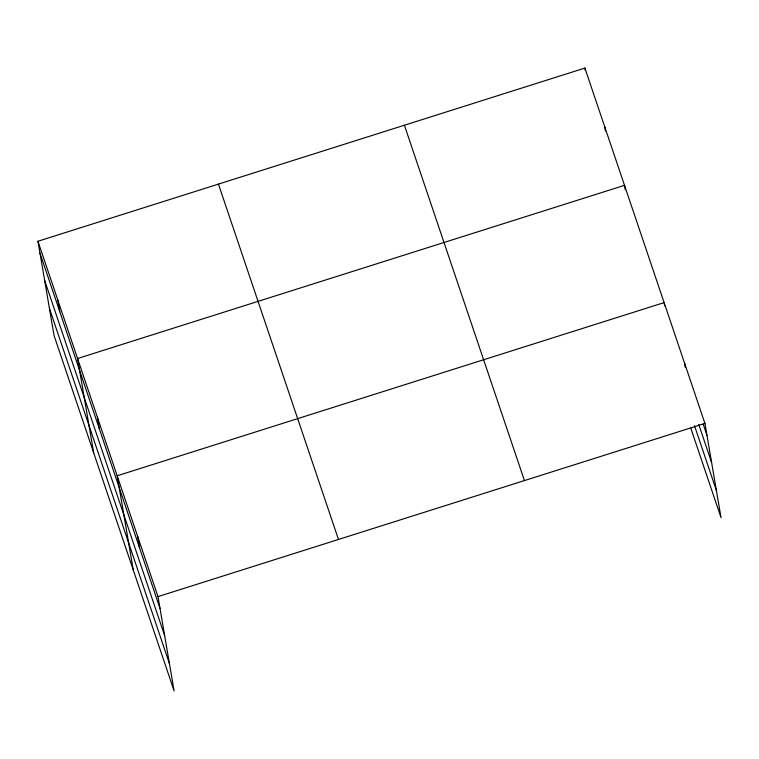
<?xml version="1.0" encoding="UTF-8"?>
<svg xmlns="http://www.w3.org/2000/svg" width="759" height="759" viewBox="0 0 759 759"><rect width="100%" height="100%" fill="white"/><g stroke="black" fill="none" stroke-linecap="round" stroke-linejoin="round"><path stroke-width="1.14" d="M37.95 241.258L157.986 596.612L174.105 690.927L54.069 335.573L37.95 241.258L584.895 68.073L704.931 423.427L721.05 517.742L690.823 428.247M157.986 596.612L704.931 423.427M703.176 424.101L706.952 435.286M698.754 424.461L711.61 462.497M694.485 425.647L716.401 490.532M404.405 125.226L524.441 480.58M218.44 184.105L338.476 539.459M39.98 253.117L160.016 608.471M44.629 280.327L164.665 635.681M49.42 308.363L169.456 663.717M684.523 363.02L685.263 367.328M664.666 305.839L664.116 302.604L117.171 475.789L133.299 570.104M625.236 189.655L624.505 185.338L77.56 358.523L93.68 452.838M604.695 126.706L605.435 131.022M584.895 68.073L585.255 70.226M137.578 536.205L139.609 548.064M97.37 417.156L99.401 429.015M57.76 299.89L59.781 311.75"/></g></svg>
